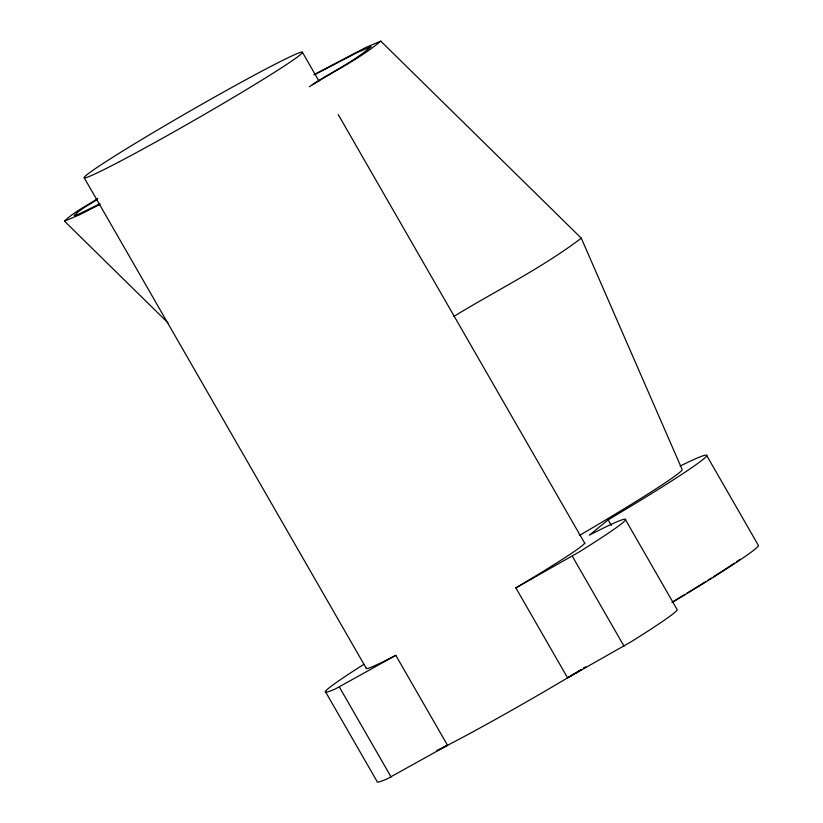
<?xml version="1.0" encoding="UTF-8"?>
<svg xmlns="http://www.w3.org/2000/svg" width="823" height="823" viewBox="0 0 823 823"><rect width="100%" height="100%" fill="white"/><g stroke="black" fill="none" stroke-linecap="round" stroke-linejoin="round"><path stroke-width="1.23" d="M167.954 322.811L64.492 221.15C73.967 211.737 86.703 205.976 97.752 198.487M579.392 535.495A154.21 6.193 -29.9 0 0 682.226 469.717L581.285 238.176L380.782 41.15C359.24 59.143 333.14 71.601 309.448 86.713M581.285 238.176C541.74 268.154 496.31 290.519 453.874 316.392M680.158 466.044A182.531 7.325 -29.9 0 1 633.401 504.694L608.156 519.858L589.33 535.166L602.138 528.685A173.087 6.944 -29.9 0 1 579.094 552.007L515.867 587.889L567.592 677.854L630.819 641.961A173.087 6.944 -29.9 0 0 677.226 609.73L625.501 519.766M97.351 199.331C89.686 204.752 80.561 208.713 74.173 215.636L78.442 214.278L100.005 203.765M312.215 84.656C331.69 71.961 353.489 61.828 371.101 46.664L357.028 52.59L314.705 74.687M515.867 587.889L533.973 577.016A125.878 5.051 -29.9 0 0 584.577 543.201M671.959 602.559L685.127 594.648A182.531 7.325 -29.9 0 0 758.508 545.608L706.782 455.654M567.592 677.854L581.439 669.531M583.569 668.255L585.698 666.969A125.878 5.051 -29.9 0 1 583.692 668.194M363.838 664.367A173.087 6.944 -29.9 0 0 335.486 688.882L395.812 655.355L447.537 745.309L387.221 778.836A173.087 6.944 -29.9 0 1 377.129 781.552L325.394 691.587M313.841 74.708L365.793 47.467L380.782 41.15M99.809 204.454L79.481 214.834L64.492 221.15M395.812 655.355L383.302 661.671A125.878 5.051 -29.9 0 1 366.317 668.163M437.311 750.483L447.537 745.309M608.156 519.858L611.345 525.413M302.35 52.178L319.015 81.158M338.243 114.592L584.968 543.653M572.294 556.183L624.019 646.148M84.234 177.83L366.204 668.194M339.374 687.061L391.11 777.015M581.655 669.428A125.878 5.051 -29.9 0 1 436.982 750.669M740.062 559.29A176.235 7.068 -29.9 0 1 736.39 561.811M734.383 563.169A176.235 7.068 -29.9 0 1 713.5 576.717M711.35 578.075A176.235 7.068 -29.9 0 1 708.047 580.153M705.795 581.563A176.235 7.068 -29.9 0 1 686.742 593.321M684.479 594.7A176.235 7.068 -29.9 0 1 672.905 601.716M119.438 161.668A125.878 5.051 -29.9 0 0 299.829 55.141A125.878 5.051 -29.9 0 0 160.619 128.193A125.878 5.051 -29.9 0 0 119.438 161.668"/></g></svg>
